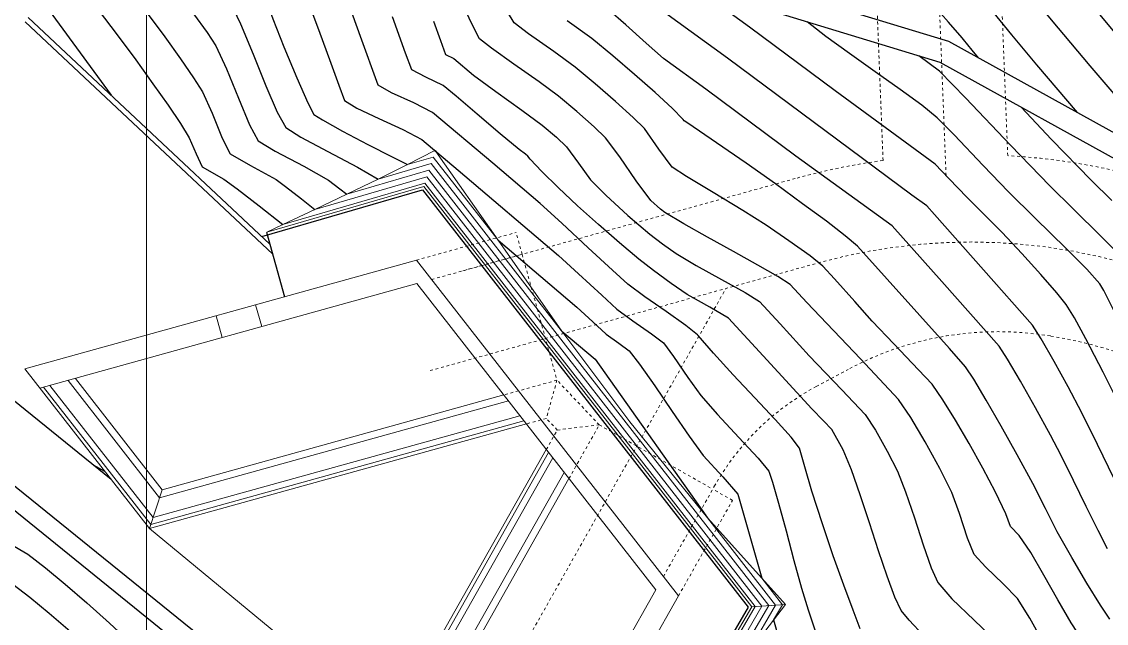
# Model space of a CAD drawing. Extents: x 62344 to 62624, y 108620 to 109406.
# Drawn here: x 62539.09 to 62577.35, y 108701.61 to 108722.8 of the extents above; entities that cross this region are included whole.
import ezdxf

# ---------------------------------------------------------------- set-up
doc = ezdxf.new("R2010")
doc.units = 0
doc.header["$LTSCALE"] = 0.039369
doc.header["$MEASUREMENT"] = 0
for name, pattern in [('NASCOSTA', [9.525, 6.35, -3.175]), ('TRATTEGGIATA', [0.75, 0.5, -0.25]), ('TRATTOPUNTO2', [0.5, 0.25, -0.125, 0, -0.125])]:
    doc.linetypes.add(name, pattern=pattern)
for name, color, linetype in [('coordinate', 2, 'Continuous'), ('curve livello 1m', 2, 'Continuous'), ('curve livello 5m', 7, 'Continuous'), ('curve livello di scavo 1 m', 2, 'Continuous'), ('LIN010CO', 50, 'Continuous'), ('LIN010TR', 2, 'NASCOSTA'), ('LIN018CO', 6, 'Continuous'), ('LIN025CO', 7, 'Continuous'), ('Strade', 7, 'Continuous')]:
    doc.layers.add(name, color=color, linetype=linetype)

msp = doc.modelspace()

# ---------------------------------------------------------------- linework, layer by layer
at = {"layer": 'coordinate', "linetype": 'Continuous', "lineweight": 0}
msp.add_line((62543.49999, 108764.27057), (62543.49999, 108620.31839), dxfattribs=at)
at = {"layer": 'curve livello 1m'}
msp.add_line((62547.7333, 108715.38345), (62548.36347, 108713.11114), dxfattribs=at)
at = {"layer": 'curve livello 1m', "flags": 128}
for points in [[(62577.63366, 108706.69526), (62577.04175, 108707.90305), (62576.48599, 108709.01937), (62576.01151, 108709.93357), (62576.01151, 108709.93357), (62575.51775, 108710.82552), (62575.05198, 108711.6308), (62574.75393, 108712.10781), (62574.75393, 108712.10781), (62571.29281, 108716.01102), (62571.02144, 108716.31345), (62570.4964, 108716.69325), (62563.99446, 108721.51685), (62560.96114, 108723.72964), (62560.37043, 108724.25285), (62560.09775, 108724.45101), (62559.93463, 108724.76061), (62559.55765, 108725.51403), (62559.04321, 108726.55726), (62558.46773, 108727.7363)], [(62568.67409, 108701.41505), (62568.41724, 108702.06303), (62568.09125, 108702.94335), (62567.72221, 108703.98397), (62567.33616, 108705.11286), (62566.95917, 108706.25799), (62566.71868, 108707.12082), (62566.52993, 108707.77282), (62566.23089, 108708.16139), (62565.67063, 108708.78385), (62564.95599, 108709.54676), (62564.1938, 108710.35664), (62563.49092, 108711.12006), (62562.95418, 108711.74355), (62562.93733, 108711.76732), (62562.51694, 108712.09873), (62561.82238, 108712.5864), (62561.07011, 108713.11109), (62560.47656, 108713.55353), (62559.92894, 108714.04313), (62559.06994, 108714.84128), (62558.1412, 108715.70613), (62557.38437, 108716.3958), (62555.71143, 108717.8157), (62553.5795, 108719.60172), (62552.92093, 108719.94158), (62552.13743, 108720.29849), (62551.6649, 108720.56971), (62551.04515, 108722.27946), (62550.16251, 108724.73954)], [(62546.40713, 108723.56405), (62546.81363, 108722.73064), (62547.25955, 108721.65426), (62547.70287, 108720.54535), (62548.10159, 108719.61434), (62548.4137, 108719.07167), (62548.4137, 108719.07167), (62548.93665, 108718.73248), (62549.88662, 108718.23069), (62550.9362, 108717.68353), (62551.66931, 108717.25951)], [(62549.147, 108723.63109), (62549.56279, 108722.52531), (62550.00315, 108721.34237), (62550.00315, 108721.34237), (62550.28083, 108720.56841), (62550.47581, 108720.03051), (62550.47581, 108720.03051), (62550.91496, 108719.75784), (62551.69068, 108719.39592), (62552.54096, 108719.00649), (62553.20376, 108718.6513), (62553.20376, 108718.6513), (62554.49203, 108717.57205), (62558.03211, 108714.56743), (62558.7378, 108713.92091), (62559.5517, 108713.16239), (62560.0922, 108712.67385), (62560.0922, 108712.67385), (62560.65006, 108712.26473), (62561.31047, 108711.80528), (62561.73162, 108711.48383), (62561.73162, 108711.48383), (62562.08714, 108711.00722), (62562.59348, 108710.26158), (62563.04485, 108709.6316), (62563.04485, 108709.6316), (62563.6316, 108708.96466), (62564.3886, 108708.15696), (62565.0738, 108707.42022), (62565.44514, 108706.96617), (62565.44514, 108706.96617), (62565.57872, 108706.58298), (62565.79196, 108705.8331), (62566.05429, 108704.86207), (62566.33516, 108703.81544), (62566.60404, 108702.83875), (62566.83037, 108702.07757), (62566.83037, 108702.07757), (62567.12356, 108701.20381)], [(62541.79295, 108723.22217), (62542.46538, 108722.33638), (62543.11804, 108721.45634), (62543.72451, 108720.61811), (62544.25838, 108719.85772), (62544.69324, 108719.21123), (62545.00266, 108718.71468), (62545.00266, 108718.71468), (62545.24908, 108718.14879), (62545.46176, 108717.68684), (62545.46176, 108717.68684), (62546.22691, 108717.2605), (62546.69386, 108716.9176), (62547.47518, 108716.31188), (62548.3049, 108715.65417)], [(62576.53855, 108700.97539), (62576.11092, 108701.62315), (62575.63849, 108702.43695), (62575.15411, 108703.29981), (62574.69066, 108704.09478), (62574.28101, 108704.70488), (62574.28101, 108704.70488), (62573.97308, 108705.01837), (62573.81377, 108705.45867), (62573.44043, 108706.22495), (62572.9944, 108707.07422), (62572.51189, 108707.94296), (62572.02909, 108708.76769), (62571.5822, 108709.48488), (62571.20743, 108710.03104), (62570.73255, 108710.53957), (62569.85426, 108711.45313), (62569.09848, 108712.2486), (62568.47608, 108712.9415), (62567.7616, 108713.74645), (62567.35668, 108714.18978), (62566.90026, 108714.54811), (62566.15777, 108715.0852), (62565.35196, 108715.63992), (62564.52658, 108716.15568), (62563.48128, 108716.78009), (62562.54434, 108717.34328), (62562.04403, 108717.67537), (62561.57305, 108718.31598), (62561.05677, 108719.03597), (62560.6577, 108719.43045), (62560.04193, 108719.98953), (62559.32378, 108720.61194), (62558.6176, 108721.19641), (62557.85921, 108721.75044), (62556.96834, 108722.37422), (62556.45994, 108722.76439), (62556.23212, 108723.14838)], [(62577.39982, 108704.22624), (62577.06335, 108704.8712), (62576.64434, 108705.71619), (62576.19236, 108706.6396), (62575.75697, 108707.5198), (62575.38774, 108708.23516), (62575.38774, 108708.23516), (62574.85692, 108709.19955), (62574.32047, 108710.14258), (62573.86353, 108710.91705), (62573.57124, 108711.37573), (62573.57124, 108711.37573), (62571.55405, 108713.65057), (62569.79985, 108715.60556), (62566.40588, 108718.06064), (62563.22292, 108720.42199), (62561.73799, 108721.50524), (62561.11798, 108722.04532), (62560.40318, 108722.69685), (62559.78616, 108723.23403)], [(62572.84878, 108721.53008), (62572.62182, 108721.80151), (62572.31976, 108722.17085), (62572.26793, 108722.23916), (62571.78974, 108722.7927), (62571.23952, 108723.39906)], [(62576.34102, 108719.60234), (62574.8966, 108721.28899), (62574.8966, 108721.28899), (62574.02109, 108722.33605), (62573.34658, 108723.16079)], [(62576.81963, 108723.40512), (62578.66201, 108721.20173)], [(62543.51935, 108723.1009), (62544.13855, 108722.26926), (62544.6997, 108721.49015), (62545.15854, 108720.82397), (62545.47082, 108720.33113), (62545.47082, 108720.33113), (62545.81189, 108719.58437), (62546.16836, 108718.69902), (62546.44574, 108718.14845), (62546.44574, 108718.14845), (62547.16138, 108717.73985), (62548.07059, 108717.24308), (62548.07059, 108717.24308), (62548.40309, 108716.99891), (62548.95944, 108716.56761), (62549.43392, 108716.19149)], [(62545.15906, 108723.08218), (62545.63097, 108722.42062), (62545.93897, 108721.94759), (62545.93897, 108721.94759), (62546.32227, 108721.13932), (62546.73913, 108720.11007), (62547.1286, 108719.1652), (62547.42972, 108718.61006), (62547.42972, 108718.61006), (62548.03025, 108718.24292), (62549.05064, 108717.71263), (62549.91428, 108717.22566), (62549.91428, 108717.22566), (62550.3212, 108716.91915), (62550.56176, 108716.72845)], [(62570.89787, 108701.17436), (62570.39356, 108701.71844), (62570.12008, 108702.05818), (62569.89405, 108702.53144), (62569.62227, 108703.26236), (62569.31887, 108704.16346), (62568.99798, 108705.14724), (62568.67372, 108706.12621), (62568.36023, 108707.01286), (62568.07163, 108707.71972), (62567.66722, 108708.4292), (62567.37538, 108708.73701), (62566.96709, 108709.16539), (62565.24979, 108711.03247), (62564.02643, 108712.35532), (62563.36482, 108712.74066), (62562.56602, 108713.19553), (62562.00545, 108713.57845), (62561.37394, 108714.03685), (62560.86093, 108714.43321), (62560.17625, 108715.00853), (62559.43873, 108715.65402), (62558.70164, 108716.32073), (62558.01825, 108716.95969), (62557.44182, 108717.52195), (62557.02563, 108717.95853), (62556.9465, 108718.06757), (62556.86477, 108718.13997), (62556.63708, 108718.30543), (62555.97466, 108718.85229), (62555.16452, 108719.54702), (62554.4202, 108720.18263), (62553.95524, 108720.55214), (62553.34442, 108720.85274), (62552.85398, 108721.10892), (62552.62703, 108721.69365), (62552.17253, 108722.9771)], [(62553.61831, 108722.82701), (62553.8649, 108722.13655), (62554.04306, 108721.64812), (62554.04306, 108721.64812), (62554.33098, 108721.50255), (62555.03214, 108720.91516), (62555.8126, 108720.3421), (62556.73742, 108719.68535), (62557.44905, 108719.15878), (62557.44905, 108719.15878), (62557.95564, 108718.72953), (62558.31659, 108718.39037), (62558.31659, 108718.39037), (62558.73352, 108717.8168), (62559.15648, 108717.23288), (62559.15648, 108717.23288), (62559.69709, 108716.68889), (62560.47073, 108715.97778), (62561.2453, 108715.31289), (62561.2453, 108715.31289), (62561.69505, 108714.97174), (62562.17394, 108714.63881), (62562.17394, 108714.63881), (62562.88553, 108714.21839), (62563.78206, 108713.72308), (62564.60954, 108713.26276), (62565.114, 108712.94734), (62565.114, 108712.94734), (62565.84723, 108712.15448), (62566.87651, 108711.03543), (62566.87651, 108711.03543), (62568.02581, 108709.82959), (62568.84729, 108708.96315), (62568.84729, 108708.96315), (62569.20617, 108708.41134), (62569.6278, 108707.67167), (62569.98568, 108706.96604), (62569.98568, 108706.96604), (62570.27089, 108706.24239), (62570.58222, 108705.32217), (62570.89281, 108704.37167), (62571.17583, 108703.55715), (62571.40441, 108703.04491), (62571.40441, 108703.04491), (62571.90475, 108702.46894), (62572.68838, 108701.71925), (62573.51559, 108700.93444)], [(62577.48208, 108701.7535), (62577.14918, 108702.24828), (62576.67053, 108703.02062), (62576.13321, 108703.92667), (62575.62432, 108704.82255), (62575.62432, 108704.82255), (62575.20509, 108705.65613), (62574.76396, 108706.53674), (62574.76396, 108706.53674), (62574.2128, 108707.54171), (62573.64267, 108708.55346), (62573.11058, 108709.4734), (62572.67353, 108710.20299), (62572.38854, 108710.64364), (62572.38854, 108710.64364), (62571.81529, 108711.29012), (62568.57827, 108714.89767), (62568.14171, 108715.25978), (62567.4786, 108715.77034), (62566.64125, 108716.39149), (62565.68198, 108717.08539), (62564.65313, 108717.81419), (62563.60701, 108718.54003), (62562.59595, 108719.22508), (62562.46572, 108719.30521), (62562.42685, 108719.35877), (62562.03251, 108719.75433), (62561.43544, 108720.3063), (62560.71305, 108720.94615), (62559.94273, 108721.6053), (62559.20188, 108722.21522), (62558.33754, 108722.83624)], [(62577.68446, 108712.48283), (62577.25906, 108713.3304), (62577.11933, 108713.57198), (62576.66876, 108714.08011), (62575.93459, 108714.81185), (62574.8369, 108715.88508), (62573.89905, 108716.81257), (62573.89905, 108716.81257), (62573.0067, 108717.73936), (62571.98072, 108718.8165), (62571.39128, 108719.41996), (62570.84111, 108719.85801), (62570.07842, 108720.41528), (62569.19781, 108721.03979), (62568.29392, 108721.67957), (62567.46137, 108722.28264), (62566.79477, 108722.79705)], [(62577.70756, 108714.69971), (62577.1607, 108715.24747), (62576.19247, 108716.19349), (62575.35974, 108717.01596), (62575.35974, 108717.01596), (62573.97626, 108718.45283), (62572.38563, 108720.12278), (62571.47178, 108721.05836), (62571.47178, 108721.05836), (62570.74117, 108721.59515)], [(62577.54651, 108716.50527), (62576.82042, 108717.21935), (62576.82042, 108717.21935), (62575.4215, 108718.65695), (62574.35063, 108719.78726)], [(62558.14777, 108711.89427), (62559.32014, 108710.91613), (62559.32343, 108710.91185), (62559.66411, 108710.43178), (62563.2262, 108705.40769), (62563.27556, 108705.35288), (62563.28529, 108705.31855)], [(62558.14777, 108711.89427), (62559.32014, 108710.91613), (62559.32343, 108710.91185), (62559.66411, 108710.43178), (62563.2262, 108705.40769), (62563.27556, 108705.35288), (62563.28529, 108705.31855)], [(62542.02697, 108706.95703), (62541.62045, 108707.18228)], [(62538.69246, 108704.40665), (62539.30615, 108704.03648), (62539.30615, 108704.03648), (62539.92783, 108703.55956), (62540.62952, 108702.98297), (62541.38955, 108702.32712), (62542.18627, 108701.61243), (62542.99802, 108700.85931)], [(62538.78059, 108702.98683), (62539.38515, 108702.52305), (62540.06749, 108701.96235), (62540.80658, 108701.32458)]]:
    msp.add_lwpolyline(points, dxfattribs=at)
at = {"layer": 'curve livello 5m'}
for p, q in [((62553.67139, 108718.25955), (62553.68026, 108718.26213)), ((62553.68026, 108718.26213), (62553.70292, 108718.23313)), ((62547.56343, 108715.22979), (62553.23528, 108716.88256)), ((62553.23528, 108716.88256), (62564.72352, 108702.17828)), ((62564.72352, 108702.17828), (62561.26458, 108696.26487))]:
    msp.add_line(p, q, dxfattribs=at)
at = {"layer": 'curve livello 5m', "flags": 128}
for points in [[(62579.9627, 108717.36959), (62579.86005, 108717.54758), (62579.54786, 108718.04472), (62578.92243, 108718.77768), (62577.7711, 108720.09795), (62576.7793, 108721.24536), (62575.42036, 108722.87059), (62574.37341, 108724.15073), (62574.19375, 108724.38751), (62573.47979, 108725.2297), (62572.53632, 108726.30611), (62571.53043, 108727.42829), (62570.62922, 108728.4078), (62570.02836, 108729.01305), (62568.4722, 108730.53514), (62567.83538, 108731.29468), (62564.98906, 108734.77528), (62563.05824, 108737.18184), (62562.84657, 108737.4697), (62560.96784, 108739.22099), (62557.85613, 108742.04767)], [(62556.42173, 108685.09144), (62545.12036, 108700.49818), (62536.6163, 108707.3683), (62530.04081, 108715.95904), (62500.79997, 108739.53375), (62500.79997, 108739.53375), (62500.87913, 108739.63194)], [(62542.89575, 108729.79498), (62546.45122, 108725.65964), (62547.27601, 108724.69657), (62547.53519, 108724.04726), (62547.95761, 108722.90077), (62548.33437, 108721.91387), (62548.79781, 108720.82066), (62549.19163, 108719.93896), (62549.39769, 108719.53328), (62549.39769, 108719.53328), (62549.70859, 108719.34429), (62550.41229, 108718.95219), (62551.29766, 108718.47461), (62551.29766, 108718.47461), (62552.16463, 108718.03883), (62552.69741, 108717.76741)], [(62538.42282, 108725.36437), (62538.70499, 108725.05345), (62542.25214, 108720.21284)], [(62578.03431, 108708.88569), (62577.24653, 108710.45529), (62576.63529, 108711.63199), (62576.2248, 108712.36561), (62575.93663, 108712.8399), (62575.60341, 108713.25178), (62575.04645, 108713.89191), (62574.37136, 108714.6412), (62573.68374, 108715.38055), (62573.11257, 108715.94535), (62572.43837, 108716.60917), (62571.79796, 108717.27714), (62571.31077, 108717.78156), (62567.78786, 108720.36987), (62564.76599, 108722.61171), (62562.8532, 108724.00708)], [(62575.1425, 108700.91864), (62574.65108, 108701.78964), (62574.21385, 108702.47899), (62573.71505, 108703.00082), (62573.10135, 108703.57927), (62572.68875, 108704.03164), (62572.45913, 108704.60554), (62572.17308, 108705.47516), (62571.89972, 108706.21236), (62571.47621, 108707.06329), (62570.96447, 108707.99704), (62570.45226, 108708.85963), (62570.02736, 108709.49709), (62568.67624, 108710.92217), (62566.78593, 108712.90546), (62566.20157, 108713.53936), (62565.76881, 108713.82311), (62565.06368, 108714.22814), (62564.19929, 108714.7055), (62563.28878, 108715.20625), (62562.44526, 108715.68143), (62561.78185, 108716.0821), (62561.62966, 108716.19257), (62561.28733, 108716.50723), (62560.76774, 108717.19862), (62560.19606, 108718.0393), (62559.68668, 108718.71317), (62559.28954, 108719.09788), (62558.67719, 108719.64025), (62558.03332, 108720.17759), (62557.34091, 108720.69037), (62556.45876, 108721.3089), (62555.6674, 108721.86792), (62555.24734, 108722.20219), (62555.00391, 108722.65347), (62554.61973, 108723.46712)], [(62555.89466, 108715.10298), (62558.67985, 108712.73906), (62559.2402, 108712.22227), (62559.70783, 108711.79417), (62559.70783, 108711.79417), (62560.15524, 108711.47265), (62560.5259, 108711.20035), (62560.5259, 108711.20035), (62560.89092, 108710.73904), (62561.42273, 108709.97521), (62562.03299, 108709.07395), (62562.63337, 108708.20039), (62563.13552, 108707.51965), (62563.13552, 108707.51965), (62563.82122, 108706.76716), (62564.36035, 108706.15952), (62564.36035, 108706.15952), (62565.20162, 108703.19061)], [(62565.6169, 108701.72503), (62565.81662, 108701.02021), (62566.25472, 108699.43214), (62566.4237, 108699.17431), (62566.99466, 108698.65327), (62567.81762, 108697.99934), (62568.67372, 108697.32261), (62569.34413, 108696.73316), (62569.34413, 108696.73316), (62569.52618, 108696.51137), (62569.8306, 108696.21383), (62570.72994, 108695.39419), (62571.60923, 108694.61033), (62572.38531, 108693.93465), (62572.97503, 108693.43955), (62573.29523, 108693.19742), (62573.29523, 108693.19742), (62574.03734, 108692.95057), (62574.66506, 108692.72036), (62574.66506, 108692.72036), (62574.75935, 108692.46835), (62574.95975, 108692.3363), (62577.96116, 108690.08895)]]:
    msp.add_lwpolyline(points, dxfattribs=at)
at = {"layer": 'curve livello di scavo 1 m', "lineweight": 0}
for p, q in [((62551.66931, 108717.25951), (62553.53193, 108717.80227)), ((62552.69741, 108717.76741), (62553.60437, 108718.0317)), ((62553.53193, 108717.80227), (62558.20943, 108711.81535)), ((62553.6061, 108718.0322), (62555.89466, 108715.10298)), ((62550.56177, 108716.72846), (62553.45777, 108717.57234)), ((62553.45777, 108717.57234), (62565.44701, 108702.22682)), ((62548.30491, 108715.65417), (62553.30944, 108717.11249)), ((62549.43393, 108716.19149), (62553.38361, 108717.34241)), ((62553.30944, 108717.11249), (62564.96468, 108702.19446)), ((62553.38361, 108717.34241), (62565.20585, 108702.21064)), ((62547.74218, 108715.38604), (62553.27443, 108716.99812)), ((62563.22146, 108704.2665), (62553.27452, 108716.99815)), ((62563.28529, 108705.31855), (62565.68818, 108702.24299)), ((62563.2204, 108704.26462), (62564.8441, 108702.18637)), ((62565.20162, 108703.19061), (62565.92934, 108702.25917)), ((62564.96468, 108702.19446), (62562.0977, 108697.29305)), ((62565.20585, 108702.21064), (62562.84758, 108698.17894)), ((62564.8441, 108702.18637), (62563.10446, 108699.21229)), ((62565.44701, 108702.22682), (62563.65864, 108699.16941)), ((62565.68818, 108702.24299), (62564.63277, 108700.43867)), ((62565.92934, 108702.25917), (62565.6169, 108701.72503))]:
    msp.add_line(p, q, dxfattribs=at)
at = {"layer": 'LIN010CO', "linetype": 'Continuous', "lineweight": 0}
for p, q in [((62543.95941, 108706.02667), (62540.72743, 108710.16341)), ((62539.8675, 108709.92493), (62543.64889, 108705.08498)), ((62540.09061, 108709.98681), (62543.72945, 108705.3293)), ((62556.26194, 108709.43847), (62543.95941, 108706.02667)), ((62556.81135, 108708.73526), (62543.64889, 108705.08498)), ((62556.66881, 108708.9177), (62543.72945, 108705.3293)), ((62552.22786, 108697.98352), (62557.68108, 108707.62205)), ((62552.48441, 108698.00259), (62557.82362, 108707.43961)), ((62553.2167, 108698.057), (62558.23049, 108706.91884)), ((62544.05357, 108706.31222), (62543.6016, 108704.94159))]:
    msp.add_line(p, q, dxfattribs=at)
at = {"layer": 'LIN010CO'}
msp.add_line((62542.24548, 108706.67734), (62538.78055, 108709.47653), dxfattribs=at)
at = {"layer": 'LIN010CO', "flags": 128}
for points in [[(62559.32347, 108688.0509), (62556.56569, 108686.02797), (62545.60911, 108700.96465), (62537.09965, 108707.83914), (62530.52395, 108716.43014), (62501.74208, 108739.63482), (62505.20458, 108744.10597)], [(62542.24548, 108706.67734), (62538.78055, 108709.47653), (62532.20415, 108718.06847), (62525.67125, 108723.33545)], [(62542.24548, 108706.67734), (62538.78055, 108709.47653), (62532.20415, 108718.06847), (62525.67125, 108723.33545)]]:
    msp.add_lwpolyline(points, dxfattribs=at)
at = {"layer": 'LIN010TR', "linetype": 'TRATTOPUNTO2', "lineweight": 0, "ltscale": 5}
msp.add_line((62571.69942, 108717.37916), (62571.38568, 108725.39791), dxfattribs=at)
at = {"layer": 'LIN010TR', "linetype": 'TRATTOPUNTO2', "lineweight": 0, "ltscale": 5, "flags": 128}
msp.add_lwpolyline([(62586.34834, 108710.58646), (62581.39639, 108713.00368, 0.18316759), (62567.20493, 108714.31003), (62557.56862, 108711.63764), (62553.4378, 108710.49206)], format="xyb", dxfattribs=at)
msp.add_lwpolyline([(62552.88858, 108693.88258), (62563.9324, 108713.40248)], dxfattribs=at)
at = {"layer": 'LIN018CO', "linetype": 'Continuous', "lineweight": 0}
for p, q in [((62547.94876, 108714.60655), (62539.2144, 108722.80314)), ((62547.85064, 108714.96033), (62539.32698, 108722.95723)), ((62552.69741, 108717.76741), (62553.67139, 108718.25955)), ((62553.70292, 108718.23313), (62555.89466, 108715.10298)), ((62551.66931, 108717.25951), (62552.69741, 108717.76741)), ((62550.56177, 108716.72846), (62551.66931, 108717.25951)), ((62555.89466, 108715.10298), (62558.14777, 108711.89427)), ((62560.54064, 108708.70212), (62558.14777, 108711.89427)), ((62563.28529, 108705.31855), (62560.54064, 108708.70212)), ((62565.20162, 108703.19061), (62563.28529, 108705.31855)), ((62566.03076, 108702.26597), (62565.20162, 108703.19061)), ((62564.63277, 108700.43867), (62566.03076, 108702.26597))]:
    msp.add_line(p, q, dxfattribs=at)
at = {"layer": 'LIN018CO', "lineweight": 0}
msp.add_line((62566.03076, 108702.26597), (62564.8441, 108702.18637), dxfattribs=at)
at = {"layer": 'LIN018CO', "lineweight": 0, "flags": 128}
msp.add_lwpolyline([(62550.56177, 108716.72846), (62549.43393, 108716.19149), (62548.30491, 108715.65417), (62547.74218, 108715.38604)], dxfattribs=at)
at = {"layer": 'LIN025CO', "linetype": 'TRATTEGGIATA', "lineweight": 0, "ltscale": 2}
for p, q in [((62573.8735, 108718.08495), (62573.584, 108725.48391)), ((62569.47686, 108717.91289), (62569.18737, 108725.31189)), ((62566.38183, 108717.27801), (62556.74553, 108714.60563)), ((62553.01837, 108714.40219), (62556.53174, 108715.37653)), ((62556.74553, 108714.60563), (62556.53174, 108715.37653)), ((62553.55148, 108713.71984), (62556.74553, 108714.60563)), ((62554.65202, 108714.02504), (62556.74553, 108714.60563)), ((62556.74553, 108714.60563), (62557.97483, 108710.17293)), ((62567.11957, 108709.95), (62568.2466, 108710.55388)), ((62557.97483, 108710.17293), (62556.09534, 108709.6517)), ((62557.97483, 108710.17293), (62557.59993, 108708.82367)), ((62559.46725, 108708.59713), (62557.97483, 108710.17293)), ((62557.59993, 108708.82367), (62556.89501, 108708.62818)), ((62557.98603, 108708.416), (62557.59993, 108708.82367)), ((62557.59742, 108707.72913), (62557.98603, 108708.416)), ((62557.98603, 108708.416), (62559.46725, 108708.59713)), ((62558.39708, 108706.70561), (62559.46725, 108708.59713)), ((62559.46725, 108708.59713), (62563.47089, 108706.33198)), ((62561.72896, 108703.25313), (62563.537, 108706.44884)), ((62564.16718, 108705.93804), (62563.47089, 108706.33198)), ((62562.26207, 108702.57078), (62564.16718, 108705.93804))]:
    msp.add_line(p, q, dxfattribs=at)
at = {"layer": 'LIN025CO', "linetype": 'Continuous', "lineweight": 0}
for p, q in [((62539.20345, 108710.57097), (62553.01837, 108714.40219)), ((62553.01837, 108714.40219), (62562.26207, 108702.57078)), ((62539.73656, 108709.88862), (62553.02996, 108713.57521)), ((62561.46246, 108702.7821), (62553.02996, 108713.57521)), ((62547.34527, 108712.82888), (62547.55906, 108712.05798)), ((62545.9562, 108712.44366), (62546.16999, 108711.67275)), ((62543.6016, 108704.94159), (62539.20345, 108710.57097)), ((62544.05357, 108706.31222), (62540.98819, 108710.23573)), ((62556.09534, 108709.6517), (62544.05357, 108706.31222)), ((62556.89501, 108708.62818), (62543.6016, 108704.94159)), ((62552.07729, 108697.97233), (62557.59742, 108707.72913)), ((62553.51655, 108698.07929), (62558.39708, 108706.70561)), ((62543.6016, 108704.94159), (62552.07729, 108697.97233)), ((62555.94233, 108693.0253), (62561.46246, 108702.7821)), ((62556.47544, 108692.34295), (62562.26207, 108702.57078))]:
    msp.add_line(p, q, dxfattribs=at)
at = {"layer": 'LIN025CO', "linetype": 'TRATTEGGIATA', "lineweight": 0, "ltscale": 2}
for centre, radius, start, end in [((62572.57749, 108694.9372), 23.184, 97.685775, 105.5), ((62572.57749, 108694.9372), 23.184, 63.981319, 86.795449), ((62573.53628, 108700.68174), 11.2, 80.524365, 118.183253), ((62572.57749, 108694.9372), 17.024, 63.978066, 80.524365), ((62571.37021, 108702.01702), 9, 118.183253, 150.5)]:
    msp.add_arc(centre, radius, start, end, dxfattribs=at)
at = {"layer": 'Strade', "linetype": 'Continuous', "flags": 128}
for points in [[(62623.7144, 108691.32383), (62618.22821, 108693.007), (62610.4627, 108694.87791), (62603.56951, 108696.5259), (62599.24676, 108698.96816), (62596.68872, 108700.30157), (62593.60713, 108701.8414), (62591.56403, 108703.91037), (62590.77031, 108707.08527), (62585.94987, 108712.59878), (62579.00874, 108718.12974), (62571.80024, 108722.10888), (62565.46649, 108724.03787), (62561.11949, 108725.37932), (62556.04027, 108732.5433), (62547.48924, 108740.37584), (62535.87636, 108747.85302), (62529.29299, 108752.38214), (62522.02755, 108757.76528), (62516.97494, 108760.24043)], [(62623.7144, 108690.48702), (62618.017, 108692.235), (62610.276, 108694.1), (62603.274, 108695.774), (62598.865, 108698.265), (62596.325, 108699.589), (62593.131, 108701.185), (62590.841, 108703.504), (62590.041, 108706.704), (62585.395, 108712.018), (62578.563, 108717.462), (62571.487, 108721.368), (62565.232, 108723.273), (62560.624, 108724.695), (62555.437, 108732.011), (62546.999, 108739.74), (62535.433, 108747.187), (62528.828, 108751.731), (62521.61, 108757.079), (62516.623, 108759.522)]]:
    msp.add_lwpolyline(points, dxfattribs=at)

doc.saveas('drawing.dxf')
